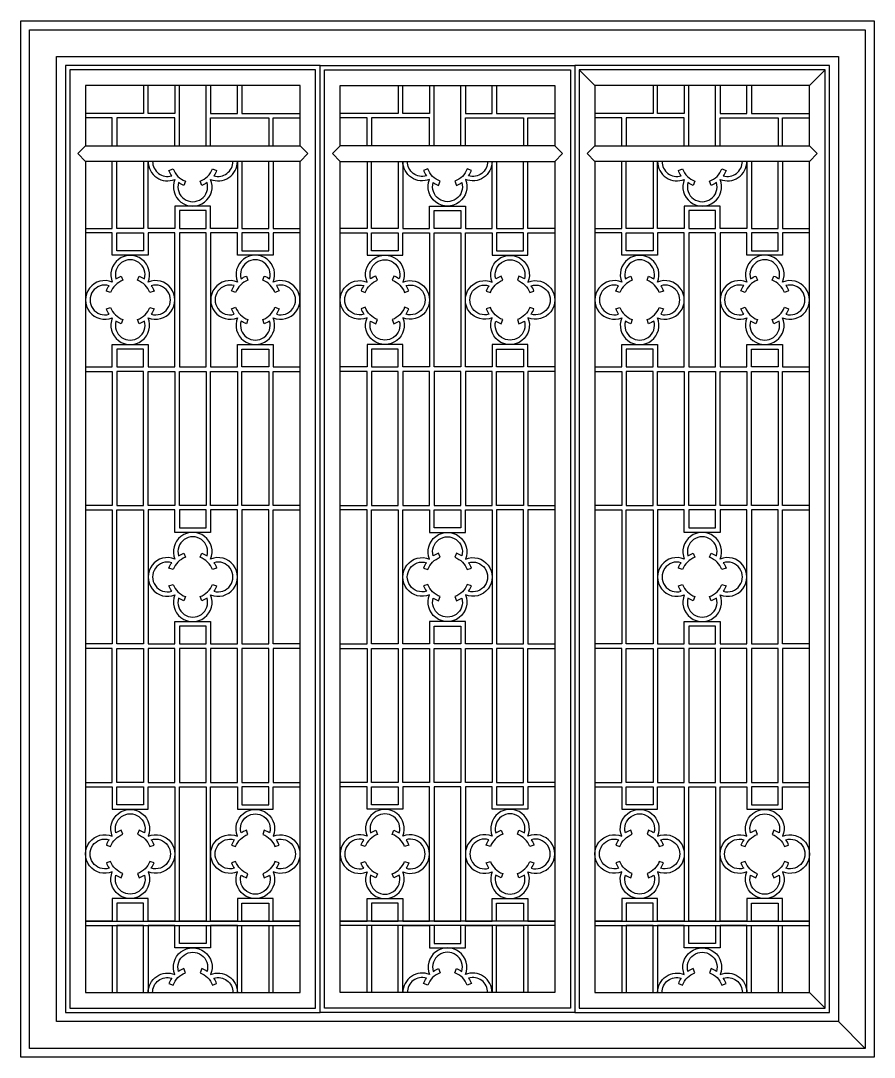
# Model space of a CAD drawing. Extents: x -66030 to 95157, y -13132 to 45879.
# Drawn here: x 56007 to 57917, y 12399 to 14719 of the extents above; entities that cross this region are included whole.
import ezdxf

# ---------------------------------------------------------------- set-up
doc = ezdxf.new("R2010")
doc.units = 0
doc.header["$LTSCALE"] = 100
doc.header["$MEASUREMENT"] = 0
for name, color, linetype in [('3', 11, 'CONTINUOUS'), ('4', 121, 'CONTINUOUS'), ('7', 105, 'CONTINUOUS')]:
    doc.layers.add(name, color=color, linetype=linetype)

msp = doc.modelspace()

# ---------------------------------------------------------------- linework, layer by layer
at = {"layer": '3'}
for p, q in [((57257.4, 14609.4), (57292.4, 14574.4)), ((57772.4, 14574.4), (57807.4, 14609.4)), ((56362.4, 14439.4), (56362.4, 14574.4)), ((56422.4, 14439.4), (56422.4, 14574.4)), ((56932.4, 14439.4), (56932.4, 14574.4)), ((56992.4, 14439.4), (56992.4, 14574.4)), ((57502.4, 14439.4), (57502.4, 14574.4)), ((57562.4, 14439.4), (57562.4, 14574.4)), ((56152.4, 14439.4), (56134.9, 14421.9)), ((56632.4, 14439.4), (56649.9, 14421.9)), ((56722.4, 14439.4), (56704.9, 14421.9)), ((57202.4, 14439.4), (57219.9, 14421.9)), ((57292.4, 14439.4), (57274.9, 14421.9)), ((57772.4, 14439.4), (57789.9, 14421.9)), ((56134.9, 14421.9), (56152.4, 14404.4)), ((56649.9, 14421.9), (56632.4, 14404.4)), ((56704.9, 14421.9), (56722.4, 14404.4)), ((57219.9, 14421.9), (57202.4, 14404.4)), ((57274.9, 14421.9), (57292.4, 14404.4)), ((57772.4, 14404.4), (57789.9, 14421.9)), ((56152.4, 12704.4), (56632.4, 12704.4)), ((56152.4, 12694.4), (56632.4, 12694.4)), ((57202.4, 12704.4), (56722.4, 12704.4)), ((57202.4, 12694.4), (56722.4, 12694.4)), ((57292.4, 12704.4), (57772.4, 12704.4)), ((57292.4, 12694.4), (57772.4, 12694.4)), ((57772.4, 12544.4), (57807.4, 12509.4)), ((57837.4, 12479.4), (57897.4, 12419.4))]:
    msp.add_line(p, q, dxfattribs=at)
for points in [[(56027.4, 14699.4), (57897.4, 14699.4), (57897.4, 12419.4), (56027.4, 12419.4)], [(56087.4, 14639.4), (57837.4, 14639.4), (57837.4, 12479.4), (56087.4, 12479.4)], [(56362.4, 14294.4), (56362.4, 14254.4), (56422.4, 14254.4), (56422.4, 14294.4)], [(56992.4, 14294.4), (56992.4, 14254.4), (56932.4, 14254.4), (56932.4, 14294.4)], [(57502.4, 14294.4), (57502.4, 14254.4), (57562.4, 14254.4), (57562.4, 14294.4)], [(56282.4, 14204.4), (56222.4, 14204.4), (56222.4, 14244.4), (56282.4, 14244.4)], [(56362.4, 14244.4), (56362.4, 13944.4), (56422.4, 13944.4), (56422.4, 14244.4)], [(56502.4, 14244.4), (56502.4, 14204.4), (56562.4, 14204.4), (56562.4, 14244.4)], [(56852.4, 14244.4), (56852.4, 14204.4), (56792.4, 14204.4), (56792.4, 14244.4)], [(56992.4, 14244.4), (56992.4, 13944.4), (56932.4, 13944.4), (56932.4, 14244.4)], [(57072.4, 14204.4), (57132.4, 14204.4), (57132.4, 14244.4), (57072.4, 14244.4)], [(57422.4, 14204.4), (57362.4, 14204.4), (57362.4, 14244.4), (57422.4, 14244.4)], [(57502.4, 14244.4), (57502.4, 13944.4), (57562.4, 13944.4), (57562.4, 14244.4)], [(57642.4, 14244.4), (57642.4, 14204.4), (57702.4, 14204.4), (57702.4, 14244.4)], [(56282.4, 13984.4), (56222.4, 13984.4), (56222.4, 13944.4), (56282.4, 13944.4)], [(56502.4, 13944.4), (56502.4, 13984.4), (56562.4, 13984.4), (56562.4, 13944.4)], [(56852.4, 13944.4), (56852.4, 13984.4), (56792.4, 13984.4), (56792.4, 13944.4)], [(57072.4, 13984.4), (57132.4, 13984.4), (57132.4, 13944.4), (57072.4, 13944.4)], [(57422.4, 13984.4), (57362.4, 13984.4), (57362.4, 13944.4), (57422.4, 13944.4)], [(57642.4, 13944.4), (57642.4, 13984.4), (57702.4, 13984.4), (57702.4, 13944.4)], [(56282.4, 13634.4), (56282.4, 13934.4), (56222.4, 13934.4), (56222.4, 13634.4)], [(56292.4, 13634.4), (56292.4, 13934.4), (56352.4, 13934.4), (56352.4, 13634.4)], [(56422.4, 13634.4), (56362.4, 13634.4), (56362.4, 13934.4), (56422.4, 13934.4)], [(56432.4, 13634.4), (56432.4, 13934.4), (56492.4, 13934.4), (56492.4, 13634.4)], [(56562.4, 13634.4), (56502.4, 13634.4), (56502.4, 13934.4), (56562.4, 13934.4)], [(56792.4, 13634.4), (56852.4, 13634.4), (56852.4, 13934.4), (56792.4, 13934.4)], [(56922.4, 13634.4), (56922.4, 13934.4), (56862.4, 13934.4), (56862.4, 13634.4)], [(56932.4, 13634.4), (56992.4, 13634.4), (56992.4, 13934.4), (56932.4, 13934.4)], [(57062.4, 13634.4), (57062.4, 13934.4), (57002.4, 13934.4), (57002.4, 13634.4)], [(57072.4, 13634.4), (57072.4, 13934.4), (57132.4, 13934.4), (57132.4, 13634.4)], [(57422.4, 13634.4), (57422.4, 13934.4), (57362.4, 13934.4), (57362.4, 13634.4)], [(57432.4, 13634.4), (57432.4, 13934.4), (57492.4, 13934.4), (57492.4, 13634.4)], [(57562.4, 13634.4), (57502.4, 13634.4), (57502.4, 13934.4), (57562.4, 13934.4)], [(57572.4, 13634.4), (57572.4, 13934.4), (57632.4, 13934.4), (57632.4, 13634.4)], [(57702.4, 13634.4), (57642.4, 13634.4), (57642.4, 13934.4), (57702.4, 13934.4)], [(56282.4, 13624.4), (56282.4, 13474.4), (56282.4, 13324.4), (56222.4, 13324.4), (56222.4, 13474.4), (56222.4, 13624.4)], [(56292.4, 13474.4), (56292.4, 13324.4), (56352.4, 13324.4), (56352.4, 13374.5), (56432.4, 13374.5), (56432.4, 13324.4), (56492.4, 13324.4), (56492.4, 13474.4), (56492.4, 13624.4), (56432.4, 13624.4), (56432.4, 13574.3), (56352.4, 13574.3), (56352.4, 13624.4), (56292.4, 13624.4)], [(56362.4, 13624.4), (56362.4, 13584.3), (56422.4, 13584.3), (56422.4, 13624.4)], [(56502.4, 13624.4), (56502.4, 13474.4), (56502.4, 13324.4), (56562.4, 13324.4), (56562.4, 13474.4), (56562.4, 13624.4)], [(56852.4, 13624.4), (56852.4, 13474.4), (56852.4, 13324.4), (56792.4, 13324.4), (56792.4, 13474.4), (56792.4, 13624.4)], [(57062.4, 13474.4), (57062.4, 13324.4), (57002.4, 13324.4), (57002.4, 13374.5), (56922.4, 13374.5), (56922.4, 13324.4), (56862.4, 13324.4), (56862.4, 13474.4), (56862.4, 13624.4), (56922.4, 13624.4), (56922.4, 13574.3), (57002.4, 13574.3), (57002.4, 13624.4), (57062.4, 13624.4)], [(56992.4, 13624.4), (56992.4, 13584.3), (56932.4, 13584.3), (56932.4, 13624.4)], [(57072.4, 13624.4), (57072.4, 13474.4), (57072.4, 13324.4), (57132.4, 13324.4), (57132.4, 13474.4), (57132.4, 13624.4)], [(57422.4, 13624.4), (57422.4, 13474.4), (57422.4, 13324.4), (57362.4, 13324.4), (57362.4, 13474.4), (57362.4, 13624.4)], [(57432.4, 13474.4), (57432.4, 13324.4), (57492.4, 13324.4), (57492.4, 13374.5), (57572.4, 13374.5), (57572.4, 13324.4), (57632.4, 13324.4), (57632.4, 13474.4), (57632.4, 13624.4), (57572.4, 13624.4), (57572.4, 13574.3), (57492.4, 13574.3), (57492.4, 13624.4), (57432.4, 13624.4)], [(57502.4, 13624.4), (57502.4, 13584.3), (57562.4, 13584.3), (57562.4, 13624.4)], [(57642.4, 13624.4), (57642.4, 13474.4), (57642.4, 13324.4), (57702.4, 13324.4), (57702.4, 13474.4), (57702.4, 13624.4)], [(56422.4, 13324.4), (56422.4, 13364.5), (56362.4, 13364.5), (56362.4, 13324.4)], [(56932.4, 13324.4), (56932.4, 13364.5), (56992.4, 13364.5), (56992.4, 13324.4)], [(57562.4, 13324.4), (57562.4, 13364.5), (57502.4, 13364.5), (57502.4, 13324.4)], [(56282.4, 13314.4), (56282.4, 13014.4), (56222.4, 13014.4), (56222.4, 13314.4)], [(56292.4, 13314.4), (56292.4, 13014.4), (56352.4, 13014.4), (56352.4, 13314.4)], [(56422.4, 13314.4), (56362.4, 13314.4), (56362.4, 13014.4), (56422.4, 13014.4)], [(56432.4, 13314.4), (56432.4, 13014.4), (56492.4, 13014.4), (56492.4, 13314.4)], [(56562.4, 13314.4), (56502.4, 13314.4), (56502.4, 13014.4), (56562.4, 13014.4)], [(56792.4, 13314.4), (56852.4, 13314.4), (56852.4, 13014.4), (56792.4, 13014.4)], [(56922.4, 13314.4), (56922.4, 13014.4), (56862.4, 13014.4), (56862.4, 13314.4)], [(56932.4, 13314.4), (56992.4, 13314.4), (56992.4, 13014.4), (56932.4, 13014.4)], [(57062.4, 13314.4), (57062.4, 13014.4), (57002.4, 13014.4), (57002.4, 13314.4)], [(57072.4, 13314.4), (57072.4, 13014.4), (57132.4, 13014.4), (57132.4, 13314.4)], [(57422.4, 13314.4), (57422.4, 13014.4), (57362.4, 13014.4), (57362.4, 13314.4)], [(57432.4, 13314.4), (57432.4, 13014.4), (57492.4, 13014.4), (57492.4, 13314.4)], [(57562.4, 13314.4), (57502.4, 13314.4), (57502.4, 13014.4), (57562.4, 13014.4)], [(57572.4, 13314.4), (57572.4, 13014.4), (57632.4, 13014.4), (57632.4, 13314.4)], [(57702.4, 13314.4), (57642.4, 13314.4), (57642.4, 13014.4), (57702.4, 13014.4)], [(56282.4, 12964.4), (56222.4, 12964.4), (56222.4, 13004.4), (56282.4, 13004.4)], [(56362.4, 12704.4), (56362.4, 13004.4), (56422.4, 13004.4), (56422.4, 12704.4)], [(56502.4, 13004.4), (56502.4, 12964.4), (56562.4, 12964.4), (56562.4, 13004.4)], [(56852.4, 13004.4), (56852.4, 12964.4), (56792.4, 12964.4), (56792.4, 13004.4)], [(56992.4, 12704.4), (56992.4, 13004.4), (56932.4, 13004.4), (56932.4, 12704.4)], [(57072.4, 12964.4), (57132.4, 12964.4), (57132.4, 13004.4), (57072.4, 13004.4)], [(57422.4, 12964.4), (57362.4, 12964.4), (57362.4, 13004.4), (57422.4, 13004.4)], [(57502.4, 12704.4), (57502.4, 13004.4), (57562.4, 13004.4), (57562.4, 12704.4)], [(57642.4, 13004.4), (57642.4, 12964.4), (57702.4, 12964.4), (57702.4, 13004.4)], [(56282.4, 12744.4), (56222.4, 12744.4), (56222.4, 12704.4), (56282.4, 12704.4)], [(56502.4, 12704.4), (56502.4, 12744.4), (56562.4, 12744.4), (56562.4, 12704.4)], [(56852.4, 12704.4), (56852.4, 12744.4), (56792.4, 12744.4), (56792.4, 12704.4)], [(57072.4, 12744.4), (57132.4, 12744.4), (57132.4, 12704.4), (57072.4, 12704.4)], [(57422.4, 12744.4), (57362.4, 12744.4), (57362.4, 12704.4), (57422.4, 12704.4)], [(57642.4, 12704.4), (57642.4, 12744.4), (57702.4, 12744.4), (57702.4, 12704.4)], [(56362.4, 12654.4), (56362.4, 12694.4), (56422.4, 12694.4), (56422.4, 12654.4)], [(56992.4, 12654.4), (56992.4, 12694.4), (56932.4, 12694.4), (56932.4, 12654.4)], [(57502.4, 12654.4), (57502.4, 12694.4), (57562.4, 12694.4), (57562.4, 12654.4)]]:
    msp.add_lwpolyline(points, close=True, dxfattribs=at)
for points in [[(56282.4, 14574.4), (56282.4, 14511.9), (56152.4, 14511.9)], [(56352.4, 14574.4), (56352.4, 14511.9), (56292.4, 14511.9), (56292.4, 14574.4)], [(56432.4, 14574.4), (56432.4, 14511.9), (56492.4, 14511.9), (56492.4, 14574.4)], [(56502.4, 14574.4), (56502.4, 14511.9), (56632.4, 14511.9)], [(56852.4, 14574.4), (56852.4, 14511.9), (56722.4, 14511.9)], [(56922.4, 14574.4), (56922.4, 14511.9), (56862.4, 14511.9), (56862.4, 14574.4)], [(57002.4, 14574.4), (57002.4, 14511.9), (57062.4, 14511.9), (57062.4, 14574.4)], [(57072.4, 14574.4), (57072.4, 14511.9), (57202.4, 14511.9)], [(57422.4, 14574.4), (57422.4, 14511.9), (57292.4, 14511.9)], [(57492.4, 14574.4), (57492.4, 14511.9), (57432.4, 14511.9), (57432.4, 14574.4)], [(57572.4, 14574.4), (57572.4, 14511.9), (57632.4, 14511.9), (57632.4, 14574.4)], [(57642.4, 14574.4), (57642.4, 14511.9), (57772.4, 14511.9)], [(56212.4, 14439.4), (56212.4, 14501.9), (56152.4, 14501.9)], [(56352.4, 14439.4), (56352.4, 14501.9), (56222.4, 14501.9), (56222.4, 14439.4)], [(56432.4, 14439.4), (56432.4, 14501.9), (56562.4, 14501.9), (56562.4, 14439.4)], [(56572.4, 14439.4), (56572.4, 14501.9), (56632.4, 14501.9)], [(56782.4, 14439.4), (56782.4, 14501.9), (56722.4, 14501.9)], [(56922.4, 14439.4), (56922.4, 14501.9), (56792.4, 14501.9), (56792.4, 14439.4)], [(57002.4, 14439.4), (57002.4, 14501.9), (57132.4, 14501.9), (57132.4, 14439.4)], [(57142.4, 14439.4), (57142.4, 14501.9), (57202.4, 14501.9)], [(57352.4, 14439.4), (57352.4, 14501.9), (57292.4, 14501.9)], [(57492.4, 14439.4), (57492.4, 14501.9), (57362.4, 14501.9), (57362.4, 14439.4)], [(57572.4, 14439.4), (57572.4, 14501.9), (57702.4, 14501.9), (57702.4, 14439.4)], [(57712.4, 14439.4), (57712.4, 14501.9), (57772.4, 14501.9)], [(56152.4, 14254.4), (56212.4, 14254.4), (56212.4, 14404.4)], [(56282.4, 14404.4), (56282.4, 14254.4), (56222.4, 14254.4), (56222.4, 14404.4)], [(56492.4, 14404.4), (56492.4, 14254.4), (56432.4, 14254.4), (56432.4, 14304.4), (56352.4, 14304.4), (56352.4, 14254.4), (56292.4, 14254.4), (56292.4, 14404.4)], [(56502.4, 14404.4), (56502.4, 14254.4), (56562.4, 14254.4), (56562.4, 14404.4)], [(56572.4, 14404.4), (56572.4, 14254.4), (56632.4, 14254.4)], [(56782.4, 14404.4), (56782.4, 14254.4), (56722.4, 14254.4)], [(56852.4, 14404.4), (56852.4, 14254.4), (56792.4, 14254.4), (56792.4, 14404.4)], [(56862.4, 14404.4), (56862.4, 14254.4), (56922.4, 14254.4), (56922.4, 14304.4), (57002.4, 14304.4), (57002.4, 14254.4), (57062.4, 14254.4), (57062.4, 14404.4)], [(57072.4, 14404.4), (57072.4, 14254.4), (57132.4, 14254.4), (57132.4, 14404.4)], [(57202.4, 14254.4), (57142.4, 14254.4), (57142.4, 14404.4)], [(57292.4, 14254.4), (57352.4, 14254.4), (57352.4, 14404.4)], [(57422.4, 14404.4), (57422.4, 14254.4), (57362.4, 14254.4), (57362.4, 14404.4)], [(57632.4, 14404.4), (57632.4, 14254.4), (57572.4, 14254.4), (57572.4, 14304.4), (57492.4, 14304.4), (57492.4, 14254.4), (57432.4, 14254.4), (57432.4, 14404.4)], [(57642.4, 14404.4), (57642.4, 14254.4), (57702.4, 14254.4), (57702.4, 14404.4)], [(57712.4, 14404.4), (57712.4, 14254.4), (57772.4, 14254.4)], [(56152.4, 13944.4), (56212.4, 13944.4), (56212.4, 13994.4), (56292.4, 13994.4), (56292.4, 13944.4), (56352.4, 13944.4), (56352.4, 14244.4), (56292.4, 14244.4), (56292.4, 14194.4), (56212.4, 14194.4), (56212.4, 14244.4), (56152.4, 14244.4)], [(56632.4, 14244.4), (56572.4, 14244.4), (56572.4, 14194.4), (56492.4, 14194.4), (56492.4, 14244.4), (56432.4, 14244.4), (56432.4, 13944.4), (56492.4, 13944.4), (56492.4, 13994.4), (56572.4, 13994.4), (56572.4, 13944.4), (56632.4, 13944.4)], [(56722.4, 14244.4), (56782.4, 14244.4), (56782.4, 14194.4), (56862.4, 14194.4), (56862.4, 14244.4), (56922.4, 14244.4), (56922.4, 13944.4), (56862.4, 13944.4), (56862.4, 13994.4), (56782.4, 13994.4), (56782.4, 13944.4), (56722.4, 13944.4)], [(57202.4, 13944.4), (57142.4, 13944.4), (57142.4, 13994.4), (57062.4, 13994.4), (57062.4, 13944.4), (57002.4, 13944.4), (57002.4, 14244.4), (57062.4, 14244.4), (57062.4, 14194.4), (57142.4, 14194.4), (57142.4, 14244.4), (57202.4, 14244.4)], [(57292.4, 13944.4), (57352.4, 13944.4), (57352.4, 13994.4), (57432.4, 13994.4), (57432.4, 13944.4), (57492.4, 13944.4), (57492.4, 14244.4), (57432.4, 14244.4), (57432.4, 14194.4), (57352.4, 14194.4), (57352.4, 14244.4), (57292.4, 14244.4)], [(57772.4, 14244.4), (57712.4, 14244.4), (57712.4, 14194.4), (57632.4, 14194.4), (57632.4, 14244.4), (57572.4, 14244.4), (57572.4, 13944.4), (57632.4, 13944.4), (57632.4, 13994.4), (57712.4, 13994.4), (57712.4, 13944.4), (57772.4, 13944.4)], [(56152.4, 13934.4), (56212.4, 13934.4), (56212.4, 13634.4), (56152.4, 13634.4)], [(56632.4, 13634.4), (56572.4, 13634.4), (56572.4, 13934.4), (56632.4, 13934.4)], [(56722.4, 13634.4), (56782.4, 13634.4), (56782.4, 13934.4), (56722.4, 13934.4)], [(57202.4, 13934.4), (57142.4, 13934.4), (57142.4, 13634.4), (57202.4, 13634.4)], [(57292.4, 13934.4), (57352.4, 13934.4), (57352.4, 13634.4), (57292.4, 13634.4)], [(57772.4, 13634.4), (57712.4, 13634.4), (57712.4, 13934.4), (57772.4, 13934.4)], [(56152.4, 13624.4), (56212.4, 13624.4), (56212.4, 13474.4), (56212.4, 13324.4), (56152.4, 13324.4)], [(56632.4, 13324.4), (56572.4, 13324.4), (56572.4, 13474.4), (56572.4, 13624.4), (56632.4, 13624.4)], [(56722.4, 13324.4), (56782.4, 13324.4), (56782.4, 13474.4), (56782.4, 13624.4), (56722.4, 13624.4)], [(57202.4, 13624.4), (57142.4, 13624.4), (57142.4, 13474.4), (57142.4, 13324.4), (57202.4, 13324.4)], [(57292.4, 13624.4), (57352.4, 13624.4), (57352.4, 13474.4), (57352.4, 13324.4), (57292.4, 13324.4)], [(57772.4, 13324.4), (57712.4, 13324.4), (57712.4, 13474.4), (57712.4, 13624.4), (57772.4, 13624.4)], [(56152.4, 13014.4), (56212.4, 13014.4), (56212.4, 13314.4), (56152.4, 13314.4)], [(56632.4, 13314.4), (56572.4, 13314.4), (56572.4, 13014.4), (56632.4, 13014.4)], [(56722.4, 13314.4), (56782.4, 13314.4), (56782.4, 13014.4), (56722.4, 13014.4)], [(57202.4, 13014.4), (57142.4, 13014.4), (57142.4, 13314.4), (57202.4, 13314.4)], [(57292.4, 13014.4), (57352.4, 13014.4), (57352.4, 13314.4), (57292.4, 13314.4)], [(57772.4, 13314.4), (57712.4, 13314.4), (57712.4, 13014.4), (57772.4, 13014.4)], [(56152.4, 13004.4), (56212.4, 13004.4), (56212.4, 12954.4), (56292.4, 12954.4), (56292.4, 13004.4), (56352.4, 13004.4), (56352.4, 12704.4), (56292.4, 12704.4), (56292.4, 12754.4), (56212.4, 12754.4), (56212.4, 12704.4), (56152.4, 12704.4)], [(56632.4, 12704.4), (56572.4, 12704.4), (56572.4, 12754.4), (56492.4, 12754.4), (56492.4, 12704.4), (56432.4, 12704.4), (56432.4, 13004.4), (56492.4, 13004.4), (56492.4, 12954.4), (56572.4, 12954.4), (56572.4, 13004.4), (56632.4, 13004.4)], [(56722.4, 12704.4), (56782.4, 12704.4), (56782.4, 12754.4), (56862.4, 12754.4), (56862.4, 12704.4), (56922.4, 12704.4), (56922.4, 13004.4), (56862.4, 13004.4), (56862.4, 12954.4), (56782.4, 12954.4), (56782.4, 13004.4), (56722.4, 13004.4)], [(57202.4, 13004.4), (57142.4, 13004.4), (57142.4, 12954.4), (57062.4, 12954.4), (57062.4, 13004.4), (57002.4, 13004.4), (57002.4, 12704.4), (57062.4, 12704.4), (57062.4, 12754.4), (57142.4, 12754.4), (57142.4, 12704.4), (57202.4, 12704.4)], [(57292.4, 13004.4), (57352.4, 13004.4), (57352.4, 12954.4), (57432.4, 12954.4), (57432.4, 13004.4), (57492.4, 13004.4), (57492.4, 12704.4), (57432.4, 12704.4), (57432.4, 12754.4), (57352.4, 12754.4), (57352.4, 12704.4), (57292.4, 12704.4)], [(57772.4, 12704.4), (57712.4, 12704.4), (57712.4, 12754.4), (57632.4, 12754.4), (57632.4, 12704.4), (57572.4, 12704.4), (57572.4, 13004.4), (57632.4, 13004.4), (57632.4, 12954.4), (57712.4, 12954.4), (57712.4, 13004.4), (57772.4, 13004.4)], [(56152.4, 12694.4), (56212.4, 12694.4), (56212.4, 12544.4)], [(56282.4, 12544.4), (56282.4, 12694.4), (56222.4, 12694.4), (56222.4, 12544.4)], [(56492.4, 12544.4), (56492.4, 12694.4), (56432.4, 12694.4), (56432.4, 12644.4), (56352.4, 12644.4), (56352.4, 12694.4), (56292.4, 12694.4), (56292.4, 12544.4)], [(56502.4, 12544.4), (56502.4, 12694.4), (56562.4, 12694.4), (56562.4, 12544.4)], [(56572.4, 12544.4), (56572.4, 12694.4), (56632.4, 12694.4)], [(56782.4, 12544.4), (56782.4, 12694.4), (56722.4, 12694.4)], [(56852.4, 12544.4), (56852.4, 12694.4), (56792.4, 12694.4), (56792.4, 12544.4)], [(56862.4, 12544.4), (56862.4, 12694.4), (56922.4, 12694.4), (56922.4, 12644.4), (57002.4, 12644.4), (57002.4, 12694.4), (57062.4, 12694.4), (57062.4, 12544.4)], [(57072.4, 12544.4), (57072.4, 12694.4), (57132.4, 12694.4), (57132.4, 12544.4)], [(57202.4, 12694.4), (57142.4, 12694.4), (57142.4, 12544.4)], [(57292.4, 12694.4), (57352.4, 12694.4), (57352.4, 12544.4)], [(57422.4, 12544.4), (57422.4, 12694.4), (57362.4, 12694.4), (57362.4, 12544.4)], [(57632.4, 12544.4), (57632.4, 12694.4), (57572.4, 12694.4), (57572.4, 12644.4), (57492.4, 12644.4), (57492.4, 12694.4), (57432.4, 12694.4), (57432.4, 12544.4)], [(57642.4, 12544.4), (57642.4, 12694.4), (57702.4, 12694.4), (57702.4, 12544.4)], [(57712.4, 12544.4), (57712.4, 12694.4), (57772.4, 12694.4)]]:
    msp.add_lwpolyline(points, dxfattribs=at)
for points in [[(56292.5, 14404.4, 0.535418), (56352.4, 14364.3, 1.497628), (56432.4, 14364.3, 0.535418), (56492.3, 14404.4, 0.535418)], [(56302.5, 14404.4, 0.501586), (56345.2, 14372.4, -0.059218), (56339.1, 14384.3), (56348.4, 14387.8, 0.216747), (56375.9, 14360.3), (56372.4, 14350.9, -0.059218), (56360.5, 14357.1, 1.336424), (56424.4, 14357.1, -0.059218), (56412.4, 14350.9), (56408.9, 14360.3, 0.216747), (56436.4, 14387.8), (56445.8, 14384.3, -0.059218), (56439.6, 14372.4, 0.501586), (56482.3, 14404.4)], [(57062.3, 14404.4, -0.535418), (57002.4, 14364.3, -1.497628), (56922.4, 14364.3, -0.535418), (56862.5, 14404.4, -0.535418)], [(57052.3, 14404.4, -0.501586), (57009.6, 14372.4, 0.059218), (57015.8, 14384.3), (57006.4, 14387.8, -0.216747), (56978.9, 14360.3), (56982.4, 14350.9, 0.059218), (56994.4, 14357.1, -1.336424), (56930.5, 14357.1, 0.059218), (56942.4, 14350.9), (56945.9, 14360.3, -0.216747), (56918.4, 14387.8), (56909.1, 14384.3, 0.059218), (56915.2, 14372.4, -0.501586), (56872.5, 14404.4)], [(57432.5, 14404.4, 0.535418), (57492.4, 14364.3, 1.497628), (57572.4, 14364.3, 0.535418), (57632.3, 14404.4, 0.535418)], [(57442.5, 14404.4, 0.501586), (57485.2, 14372.4, -0.059218), (57479.1, 14384.3), (57488.4, 14387.8, 0.216747), (57515.9, 14360.3), (57512.4, 14350.9, -0.059218), (57500.5, 14357.1, 1.336424), (57564.4, 14357.1, -0.059218), (57552.4, 14350.9), (57548.9, 14360.3, 0.216747), (57576.4, 14387.8), (57585.8, 14384.3, -0.059218), (57579.6, 14372.4, 0.501586), (57622.3, 14404.4)], [(56205.2, 14126.4, 1.336424), (56205.2, 14062.5, -0.059218), (56199.1, 14074.4), (56208.4, 14077.9, 0.216747), (56235.9, 14050.4), (56232.4, 14041, -0.059218), (56220.5, 14047.2, 1.336424), (56284.4, 14047.2, -0.059218), (56272.4, 14041), (56268.9, 14050.4, 0.216747), (56296.4, 14077.9), (56305.8, 14074.4, -0.059218), (56299.6, 14062.5, 1.336424), (56299.6, 14126.4, -0.059218), (56305.8, 14114.4), (56296.4, 14110.9, 0.216747), (56268.9, 14138.4), (56272.4, 14147.8, -0.059218), (56284.4, 14141.6, 1.336424), (56220.5, 14141.6, -0.059218), (56232.4, 14147.8), (56235.9, 14138.4, 0.216747), (56208.4, 14110.9), (56199.1, 14114.4, -0.059218), (56205.2, 14126.4)], [(56485.2, 14126.5, 1.336424), (56485.2, 14062.5, -0.059218), (56479.1, 14074.5), (56488.4, 14078, 0.216747), (56515.9, 14050.5), (56512.4, 14041.1, -0.059218), (56500.5, 14047.3, 1.336424), (56564.4, 14047.3, -0.059218), (56552.4, 14041.1), (56548.9, 14050.5, 0.216747), (56576.4, 14078), (56585.8, 14074.5, -0.059218), (56579.6, 14062.5, 1.336424), (56579.6, 14126.5, -0.059218), (56585.8, 14114.5), (56576.4, 14111, 0.216747), (56548.9, 14138.5), (56552.4, 14147.9, -0.059218), (56564.4, 14141.7, 1.336424), (56500.5, 14141.7, -0.059218), (56512.4, 14147.9), (56515.9, 14138.5, 0.216747), (56488.4, 14111), (56479.1, 14114.5, -0.059218), (56485.2, 14126.5)], [(56869.6, 14126.5, -1.336424), (56869.6, 14062.5, 0.059218), (56875.8, 14074.5), (56866.4, 14078, -0.216747), (56838.9, 14050.5), (56842.4, 14041.1, 0.059218), (56854.4, 14047.3, -1.336424), (56790.5, 14047.3, 0.059218), (56802.4, 14041.1), (56805.9, 14050.5, -0.216747), (56778.4, 14078), (56769.1, 14074.5, 0.059218), (56775.2, 14062.5, -1.336424), (56775.2, 14126.5, 0.059218), (56769.1, 14114.5), (56778.4, 14111, -0.216747), (56805.9, 14138.5), (56802.4, 14147.9, 0.059218), (56790.5, 14141.7, -1.336424), (56854.4, 14141.7, 0.059218), (56842.4, 14147.9), (56838.9, 14138.5, -0.216747), (56866.4, 14111), (56875.8, 14114.5, 0.059218), (56869.6, 14126.5)], [(57149.6, 14126.4, -1.336424), (57149.6, 14062.5, 0.059218), (57155.8, 14074.4), (57146.4, 14077.9, -0.216747), (57118.9, 14050.4), (57122.4, 14041, 0.059218), (57134.4, 14047.2, -1.336424), (57070.5, 14047.2, 0.059218), (57082.4, 14041), (57085.9, 14050.4, -0.216747), (57058.4, 14077.9), (57049.1, 14074.4, 0.059218), (57055.2, 14062.5, -1.336424), (57055.2, 14126.4, 0.059218), (57049.1, 14114.4), (57058.4, 14110.9, -0.216747), (57085.9, 14138.4), (57082.4, 14147.8, 0.059218), (57070.5, 14141.6, -1.336424), (57134.4, 14141.6, 0.059218), (57122.4, 14147.8), (57118.9, 14138.4, -0.216747), (57146.4, 14110.9), (57155.8, 14114.4, 0.059218), (57149.6, 14126.4)], [(57345.2, 14126.4, 1.336424), (57345.2, 14062.5, -0.059218), (57339.1, 14074.4), (57348.4, 14077.9, 0.216747), (57375.9, 14050.4), (57372.4, 14041, -0.059218), (57360.5, 14047.2, 1.336424), (57424.4, 14047.2, -0.059218), (57412.4, 14041), (57408.9, 14050.4, 0.216747), (57436.4, 14077.9), (57445.8, 14074.4, -0.059218), (57439.6, 14062.5, 1.336424), (57439.6, 14126.4, -0.059218), (57445.8, 14114.4), (57436.4, 14110.9, 0.216747), (57408.9, 14138.4), (57412.4, 14147.8, -0.059218), (57424.4, 14141.6, 1.336424), (57360.5, 14141.6, -0.059218), (57372.4, 14147.8), (57375.9, 14138.4, 0.216747), (57348.4, 14110.9), (57339.1, 14114.4, -0.059218), (57345.2, 14126.4)], [(57625.2, 14126.5, 1.336424), (57625.2, 14062.5, -0.059218), (57619.1, 14074.5), (57628.4, 14078, 0.216747), (57655.9, 14050.5), (57652.4, 14041.1, -0.059218), (57640.5, 14047.3, 1.336424), (57704.4, 14047.3, -0.059218), (57692.4, 14041.1), (57688.9, 14050.5, 0.216747), (57716.4, 14078), (57725.8, 14074.5, -0.059218), (57719.6, 14062.5, 1.336424), (57719.6, 14126.5, -0.059218), (57725.8, 14114.5), (57716.4, 14111, 0.216747), (57688.9, 14138.5), (57692.4, 14147.9, -0.059218), (57704.4, 14141.7, 1.336424), (57640.5, 14141.7, -0.059218), (57652.4, 14147.9), (57655.9, 14138.5, 0.216747), (57628.4, 14111), (57619.1, 14114.5, -0.059218), (57625.2, 14126.5)], [(56345.2, 13506.4, 1.336424), (56345.2, 13442.5, -0.059218), (56339.1, 13454.4), (56348.4, 13457.9, 0.216747), (56375.9, 13430.4), (56372.4, 13421, -0.059218), (56360.5, 13427.2, 1.336424), (56424.4, 13427.2, -0.059218), (56412.4, 13421), (56408.9, 13430.4, 0.216747), (56436.4, 13457.9), (56445.8, 13454.4, -0.059218), (56439.6, 13442.5, 1.336424), (56439.6, 13506.4, -0.059218), (56445.8, 13494.4), (56436.4, 13490.9, 0.216747), (56408.9, 13518.4), (56412.4, 13527.8, -0.059218), (56424.4, 13521.6, 1.336424), (56360.5, 13521.6, -0.059218), (56372.4, 13527.8), (56375.9, 13518.4, 0.216747), (56348.4, 13490.9), (56339.1, 13494.4, -0.059218), (56345.2, 13506.4)], [(57009.6, 13506.4, -1.336424), (57009.6, 13442.5, 0.059218), (57015.8, 13454.4), (57006.4, 13457.9, -0.216747), (56978.9, 13430.4), (56982.4, 13421, 0.059218), (56994.4, 13427.2, -1.336424), (56930.5, 13427.2, 0.059218), (56942.4, 13421), (56945.9, 13430.4, -0.216747), (56918.4, 13457.9), (56909.1, 13454.4, 0.059218), (56915.2, 13442.5, -1.336424), (56915.2, 13506.4, 0.059218), (56909.1, 13494.4), (56918.4, 13490.9, -0.216747), (56945.9, 13518.4), (56942.4, 13527.8, 0.059218), (56930.5, 13521.6, -1.336424), (56994.4, 13521.6, 0.059218), (56982.4, 13527.8), (56978.9, 13518.4, -0.216747), (57006.4, 13490.9), (57015.8, 13494.4, 0.059218), (57009.6, 13506.4)], [(57485.2, 13506.4, 1.336424), (57485.2, 13442.5, -0.059218), (57479.1, 13454.4), (57488.4, 13457.9, 0.216747), (57515.9, 13430.4), (57512.4, 13421, -0.059218), (57500.5, 13427.2, 1.336424), (57564.4, 13427.2, -0.059218), (57552.4, 13421), (57548.9, 13430.4, 0.216747), (57576.4, 13457.9), (57585.8, 13454.4, -0.059218), (57579.6, 13442.5, 1.336424), (57579.6, 13506.4, -0.059218), (57585.8, 13494.4), (57576.4, 13490.9, 0.216747), (57548.9, 13518.4), (57552.4, 13527.8, -0.059218), (57564.4, 13521.6, 1.336424), (57500.5, 13521.6, -0.059218), (57512.4, 13527.8), (57515.9, 13518.4, 0.216747), (57488.4, 13490.9), (57479.1, 13494.4, -0.059218), (57485.2, 13506.4)], [(56205.2, 12822.5, -1.336424), (56205.2, 12886.4, 0.059218), (56199.1, 12874.4), (56208.4, 12870.9, -0.216747), (56235.9, 12898.4), (56232.4, 12907.8, 0.059218), (56220.5, 12901.6, -1.336424), (56284.4, 12901.6, 0.059218), (56272.4, 12907.8), (56268.9, 12898.4, -0.216747), (56296.4, 12870.9), (56305.8, 12874.4, 0.059218), (56299.6, 12886.4, -1.336424), (56299.6, 12822.5, 0.059218), (56305.8, 12834.4), (56296.4, 12837.9, -0.216747), (56268.9, 12810.4), (56272.4, 12801, 0.059218), (56284.4, 12807.2, -1.336424), (56220.5, 12807.2, 0.059218), (56232.4, 12801), (56235.9, 12810.4, -0.216747), (56208.4, 12837.9), (56199.1, 12834.4, 0.059218), (56205.2, 12822.5)], [(56485.2, 12822.4, -1.336424), (56485.2, 12886.3, 0.059218), (56479.1, 12874.3), (56488.4, 12870.8, -0.216747), (56515.9, 12898.3), (56512.4, 12907.7, 0.059218), (56500.5, 12901.5, -1.336424), (56564.4, 12901.5, 0.059218), (56552.4, 12907.7), (56548.9, 12898.3, -0.216747), (56576.4, 12870.8), (56585.8, 12874.3, 0.059218), (56579.6, 12886.3, -1.336424), (56579.6, 12822.4, 0.059218), (56585.8, 12834.3), (56576.4, 12837.8, -0.216747), (56548.9, 12810.3), (56552.4, 12800.9, 0.059218), (56564.4, 12807.1, -1.336424), (56500.5, 12807.1, 0.059218), (56512.4, 12800.9), (56515.9, 12810.3, -0.216747), (56488.4, 12837.8), (56479.1, 12834.3, 0.059218), (56485.2, 12822.4)], [(56869.6, 12822.4, 1.336424), (56869.6, 12886.3, -0.059218), (56875.8, 12874.3), (56866.4, 12870.8, 0.216747), (56838.9, 12898.3), (56842.4, 12907.7, -0.059218), (56854.4, 12901.5, 1.336424), (56790.5, 12901.5, -0.059218), (56802.4, 12907.7), (56805.9, 12898.3, 0.216747), (56778.4, 12870.8), (56769.1, 12874.3, -0.059218), (56775.2, 12886.3, 1.336424), (56775.2, 12822.4, -0.059218), (56769.1, 12834.3), (56778.4, 12837.8, 0.216747), (56805.9, 12810.3), (56802.4, 12800.9, -0.059218), (56790.5, 12807.1, 1.336424), (56854.4, 12807.1, -0.059218), (56842.4, 12800.9), (56838.9, 12810.3, 0.216747), (56866.4, 12837.8), (56875.8, 12834.3, -0.059218), (56869.6, 12822.4)], [(57149.6, 12822.5, 1.336424), (57149.6, 12886.4, -0.059218), (57155.8, 12874.4), (57146.4, 12870.9, 0.216747), (57118.9, 12898.4), (57122.4, 12907.8, -0.059218), (57134.4, 12901.6, 1.336424), (57070.5, 12901.6, -0.059218), (57082.4, 12907.8), (57085.9, 12898.4, 0.216747), (57058.4, 12870.9), (57049.1, 12874.4, -0.059218), (57055.2, 12886.4, 1.336424), (57055.2, 12822.5, -0.059218), (57049.1, 12834.4), (57058.4, 12837.9, 0.216747), (57085.9, 12810.4), (57082.4, 12801, -0.059218), (57070.5, 12807.2, 1.336424), (57134.4, 12807.2, -0.059218), (57122.4, 12801), (57118.9, 12810.4, 0.216747), (57146.4, 12837.9), (57155.8, 12834.4, -0.059218), (57149.6, 12822.5)], [(57345.2, 12822.5, -1.336424), (57345.2, 12886.4, 0.059218), (57339.1, 12874.4), (57348.4, 12870.9, -0.216747), (57375.9, 12898.4), (57372.4, 12907.8, 0.059218), (57360.5, 12901.6, -1.336424), (57424.4, 12901.6, 0.059218), (57412.4, 12907.8), (57408.9, 12898.4, -0.216747), (57436.4, 12870.9), (57445.8, 12874.4, 0.059218), (57439.6, 12886.4, -1.336424), (57439.6, 12822.5, 0.059218), (57445.8, 12834.4), (57436.4, 12837.9, -0.216747), (57408.9, 12810.4), (57412.4, 12801, 0.059218), (57424.4, 12807.2, -1.336424), (57360.5, 12807.2, 0.059218), (57372.4, 12801), (57375.9, 12810.4, -0.216747), (57348.4, 12837.9), (57339.1, 12834.4, 0.059218), (57345.2, 12822.5)], [(57625.2, 12822.4, -1.336424), (57625.2, 12886.3, 0.059218), (57619.1, 12874.3), (57628.4, 12870.8, -0.216747), (57655.9, 12898.3), (57652.4, 12907.7, 0.059218), (57640.5, 12901.5, -1.336424), (57704.4, 12901.5, 0.059218), (57692.4, 12907.7), (57688.9, 12898.3, -0.216747), (57716.4, 12870.8), (57725.8, 12874.3, 0.059218), (57719.6, 12886.3, -1.336424), (57719.6, 12822.4, 0.059218), (57725.8, 12834.3), (57716.4, 12837.8, -0.216747), (57688.9, 12810.3), (57692.4, 12800.9, 0.059218), (57704.4, 12807.1, -1.336424), (57640.5, 12807.1, 0.059218), (57652.4, 12800.9), (57655.9, 12810.3, -0.216747), (57628.4, 12837.8), (57619.1, 12834.3, 0.059218), (57625.2, 12822.4)], [(56292.5, 12544.4, -0.535418), (56352.4, 12584.5, -1.497628), (56432.4, 12584.5, -0.535418), (56492.3, 12544.4, -0.535418)], [(57062.3, 12544.4, 0.535418), (57002.4, 12584.5, 1.497628), (56922.4, 12584.5, 0.535418), (56862.5, 12544.4, 0.535418)], [(57432.5, 12544.4, -0.535418), (57492.4, 12584.5, -1.497628), (57572.4, 12584.5, -0.535418), (57632.3, 12544.4, -0.535418)], [(56302.5, 12544.4, -0.501586), (56345.2, 12576.5, 0.059218), (56339.1, 12564.5), (56348.4, 12561, -0.216747), (56375.9, 12588.5), (56372.4, 12597.9, 0.059218), (56360.5, 12591.7, -1.336424), (56424.4, 12591.7, 0.059218), (56412.4, 12597.9), (56408.9, 12588.5, -0.216747), (56436.4, 12561), (56445.8, 12564.5, 0.059218), (56439.6, 12576.5, -0.501586), (56482.3, 12544.4)], [(57052.3, 12544.4, 0.501586), (57009.6, 12576.5, -0.059218), (57015.8, 12564.5), (57006.4, 12561, 0.216747), (56978.9, 12588.5), (56982.4, 12597.9, -0.059218), (56994.4, 12591.7, 1.336424), (56930.5, 12591.7, -0.059218), (56942.4, 12597.9), (56945.9, 12588.5, 0.216747), (56918.4, 12561), (56909.1, 12564.5, -0.059218), (56915.2, 12576.5, 0.501586), (56872.5, 12544.4)], [(57442.5, 12544.4, -0.501586), (57485.2, 12576.5, 0.059218), (57479.1, 12564.5), (57488.4, 12561, -0.216747), (57515.9, 12588.5), (57512.4, 12597.9, 0.059218), (57500.5, 12591.7, -1.336424), (57564.4, 12591.7, 0.059218), (57552.4, 12597.9), (57548.9, 12588.5, -0.216747), (57576.4, 12561), (57585.8, 12564.5, 0.059218), (57579.6, 12576.5, -0.501586), (57622.3, 12544.4)]]:
    msp.add_lwpolyline(points, format="xyb", dxfattribs=at)
for points in [[(56212.4, 14054.4, 1.497628), (56292.4, 14054.4, 1.497628), (56292.4, 14134.4, 1.497628), (56212.4, 14134.4, 1.497628)], [(56492.4, 14054.5, 1.497628), (56572.4, 14054.5, 1.497628), (56572.4, 14134.5, 1.497628), (56492.4, 14134.5, 1.497628)], [(56862.4, 14054.5, -1.497628), (56782.4, 14054.5, -1.497628), (56782.4, 14134.5, -1.497628), (56862.4, 14134.5, -1.497628)], [(57142.4, 14054.4, -1.497628), (57062.4, 14054.4, -1.497628), (57062.4, 14134.4, -1.497628), (57142.4, 14134.4, -1.497628)], [(57352.4, 14054.4, 1.497628), (57432.4, 14054.4, 1.497628), (57432.4, 14134.4, 1.497628), (57352.4, 14134.4, 1.497628)], [(57632.4, 14054.5, 1.497628), (57712.4, 14054.5, 1.497628), (57712.4, 14134.5, 1.497628), (57632.4, 14134.5, 1.497628)], [(56352.4, 13434.4, 1.497628), (56432.4, 13434.4, 1.497628), (56432.4, 13514.4, 1.497628), (56352.4, 13514.4, 1.497628)], [(57002.4, 13434.4, -1.497628), (56922.4, 13434.4, -1.497628), (56922.4, 13514.4, -1.497628), (57002.4, 13514.4, -1.497628)], [(57492.4, 13434.4, 1.497628), (57572.4, 13434.4, 1.497628), (57572.4, 13514.4, 1.497628), (57492.4, 13514.4, 1.497628)], [(56212.4, 12894.4, -1.497628), (56292.4, 12894.4, -1.497628), (56292.4, 12814.4, -1.497628), (56212.4, 12814.4, -1.497628)], [(56492.4, 12894.3, -1.497628), (56572.4, 12894.3, -1.497628), (56572.4, 12814.3, -1.497628), (56492.4, 12814.3, -1.497628)], [(56862.4, 12894.3, 1.497628), (56782.4, 12894.3, 1.497628), (56782.4, 12814.3, 1.497628), (56862.4, 12814.3, 1.497628)], [(57142.4, 12894.4, 1.497628), (57062.4, 12894.4, 1.497628), (57062.4, 12814.4, 1.497628), (57142.4, 12814.4, 1.497628)], [(57352.4, 12894.4, -1.497628), (57432.4, 12894.4, -1.497628), (57432.4, 12814.4, -1.497628), (57352.4, 12814.4, -1.497628)], [(57632.4, 12894.3, -1.497628), (57712.4, 12894.3, -1.497628), (57712.4, 12814.3, -1.497628), (57632.4, 12814.3, -1.497628)]]:
    msp.add_lwpolyline(points, format="xyb", close=True, dxfattribs=at)
at = {"layer": '4'}
for points in [[(56007.4, 14719.4), (57917.4, 14719.4), (57917.4, 12399.4), (56007.4, 12399.4)], [(56677.4, 12499.4), (56677.4, 14619.4), (56107.4, 14619.4), (56107.4, 12499.4)], [(56677.4, 12499.4), (56677.4, 14619.4), (57247.4, 14619.4), (57247.4, 12499.4)], [(57817.4, 12499.4), (57817.4, 14619.4), (57247.4, 14619.4), (57247.4, 12499.4)], [(56117.4, 12509.4), (56667.4, 12509.4), (56667.4, 14609.4), (56117.4, 14609.4), (56117.4, 12509.4)], [(57237.4, 12509.4), (56687.4, 12509.4), (56687.4, 14609.4), (57237.4, 14609.4), (57237.4, 12509.4)], [(57257.4, 12509.4), (57807.4, 12509.4), (57807.4, 14609.4), (57257.4, 14609.4), (57257.4, 12509.4)]]:
    msp.add_lwpolyline(points, close=True, dxfattribs=at)
at = {"layer": '7'}
for points in [[(56632.4, 14574.4), (56152.4, 14574.4), (56152.4, 14439.4), (56632.4, 14439.4)], [(56722.4, 14574.4), (57202.4, 14574.4), (57202.4, 14439.4), (56722.4, 14439.4)], [(57772.4, 14574.4), (57292.4, 14574.4), (57292.4, 14439.4), (57772.4, 14439.4)], [(56152.4, 14404.4), (56152.4, 12544.4), (56632.4, 12544.4), (56632.4, 14404.4)], [(57202.4, 14404.4), (57202.4, 12544.4), (56722.4, 12544.4), (56722.4, 14404.4)], [(57292.4, 14404.4), (57292.4, 12544.4), (57772.4, 12544.4), (57772.4, 14404.4)]]:
    msp.add_lwpolyline(points, close=True, dxfattribs=at)

doc.saveas('drawing.dxf')
